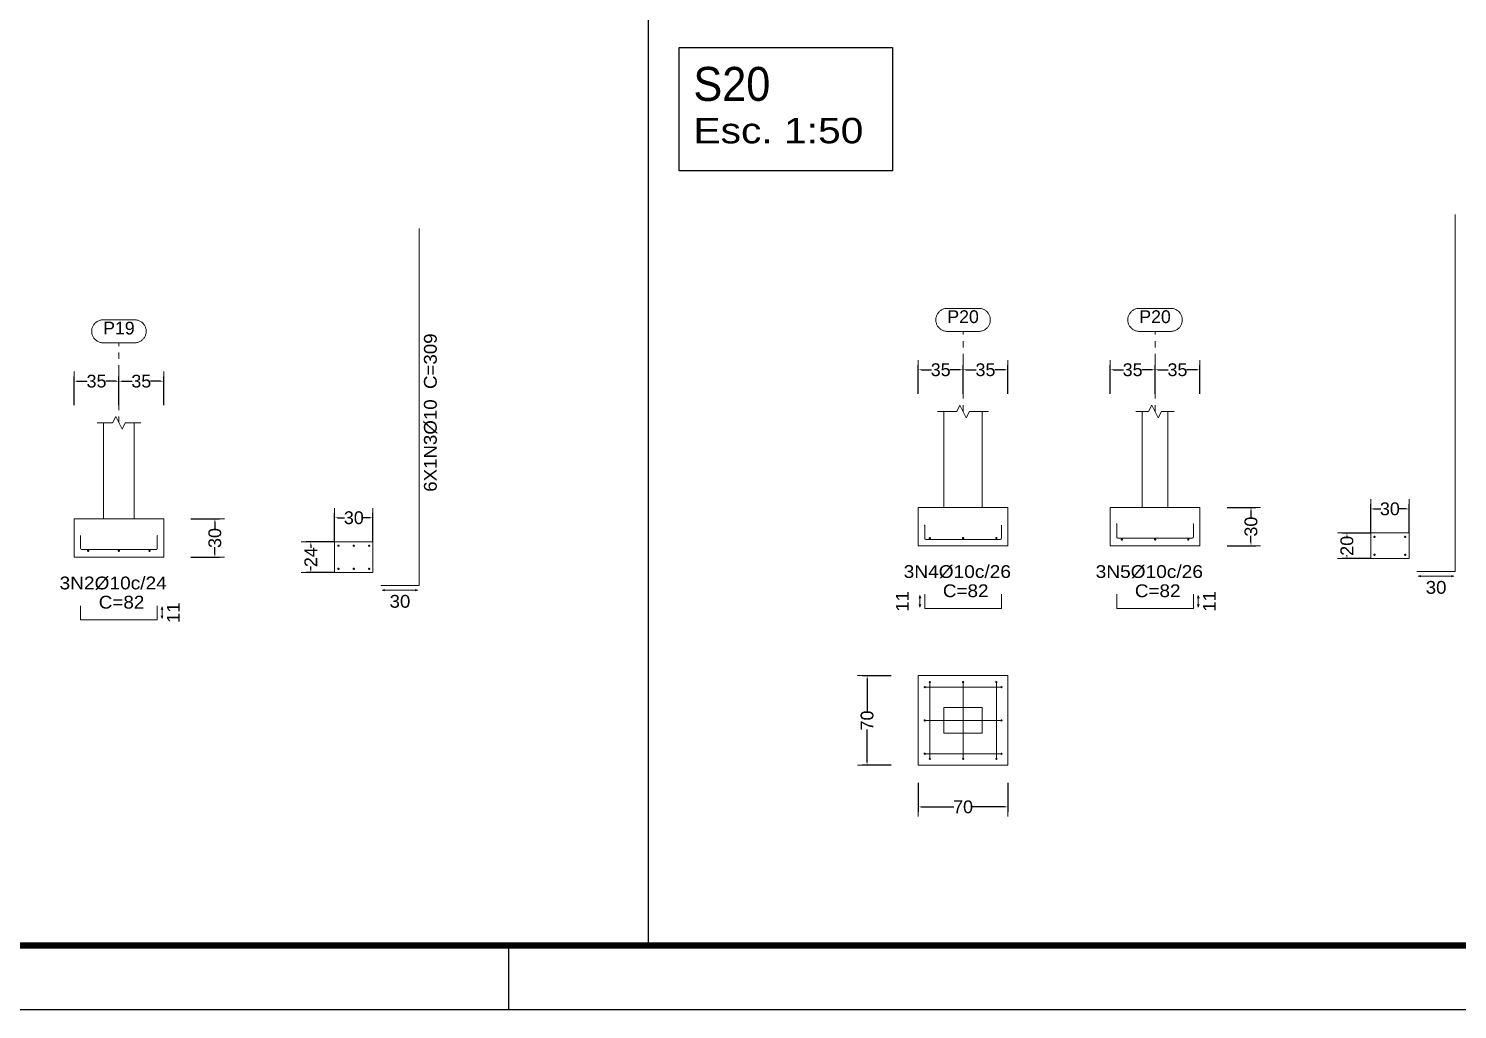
# Model space of a CAD drawing. Header units: centimetres. Extents: x 3279 to 3363.1, y -374.8 to -315.4.
# Drawn here: x 3318.59 to 3340.93, y -374.82 to -359.49 of the extents above; entities that cross this region are included whole.
import ezdxf
from ezdxf.enums import TextEntityAlignment as Align

# ---------------------------------------------------------------- set-up
doc = ezdxf.new("R2010")
doc.units = ezdxf.units.CM
doc.linetypes.add('CYPE_PUNTO', pattern=[0.075, 0, -0.075])
for name, color, linetype, lineweight in [('ARM_LONGITUDINAL_Ø10', 33, 'Continuous', 9), ('ELE_REF_REF_ESCALA', 3, 'Continuous', 9), ('FUN_COTAS', 8, 'Continuous', 0), ('FUN_GEOMETRIA', 7, 'Continuous', 0), ('FUN_TXT_ARMADURAS', 8, 'Continuous', 0)]:
    doc.layers.add(name, color=color, linetype=linetype, lineweight=lineweight)
doc.layers.add('ARQ-FOLHA', color=7, linetype='Continuous')
doc.layers.add('COTA CYPE', color=31, linetype='Continuous')
doc.styles.add('ARIAL', font='arial.ttf')
doc.styles.add('CYPETXT', font='arial.ttf', dxfattribs={"height": 0.2})
doc.dimstyles.new('cype_arrow', dxfattribs={"dimtxt": 0.2, "dimasz": 0.05, "dimexe": 0.075, "dimexo": 0.075, "dimgap": 0, "dimtad": 0, "dimdec": 4, "dimzin": 0, "dimdsep": 46, "dimtxsty": 'ARIAL', "dimcen": 0.09, "dimadec": 0, "dimazin": 0, "dimtfac": 1, "dimtdec": 4, "dimtofl": 0, "dimtmove": 2, "dimatfit": 3, "dimfxl": 1, "dimtolj": 1, "dimtzin": 0, "dimarcsym": 0})

# ---------------------------------------------------------------- blocks, each defined once
blk = doc.blocks.new('*D421')
at = {"layer": 'Defpoints', "color": 0, "transparency": 16777216}
for p in [(3320.006, -365), (3319.306, -365.45), (3320.006, -365.45)]:
    blk.add_point(p, dxfattribs=at)
at = {"layer": 'FUN_COTAS', "color": 0, "lineweight": -2, "transparency": 16777216}
for p, q in [((3319.306, -365.375), (3319.306, -364.925)), ((3320.006, -365.375), (3320.006, -364.925)), ((3319.356, -365), (3319.512, -365)), ((3319.956, -365), (3319.8, -365))]:
    blk.add_line(p, q, dxfattribs=at)
at = {"layer": 'FUN_COTAS', "color": 0, "transparency": 16777216}
for points in [[(3319.356, -364.992), (3319.356, -365.008), (3319.306, -365)], [(3319.956, -364.992), (3319.956, -365.008), (3320.006, -365)]]:
    blk.add_solid(points, dxfattribs=at)
at = {"layer": 'FUN_COTAS', "color": 0, "transparency": 16777216, "insert": (3319.656, -365), "char_height": 0.2, "attachment_point": 5, "style": 'ARIAL'}
blk.add_mtext('\\A1;35', dxfattribs=at)
blk = doc.blocks.new('*D422')
at = {"layer": 'Defpoints', "color": 0, "transparency": 16777216}
for p in [(3320.706, -365), (3320.006, -365.45), (3320.706, -365.45)]:
    blk.add_point(p, dxfattribs=at)
at = {"layer": 'FUN_COTAS', "color": 0, "lineweight": -2, "transparency": 16777216}
for p, q in [((3320.006, -365.375), (3320.006, -364.925)), ((3320.706, -365.375), (3320.706, -364.925)), ((3320.056, -365), (3320.212, -365)), ((3320.656, -365), (3320.5, -365))]:
    blk.add_line(p, q, dxfattribs=at)
at = {"layer": 'FUN_COTAS', "color": 0, "transparency": 16777216}
for points in [[(3320.056, -364.992), (3320.056, -365.008), (3320.006, -365)], [(3320.656, -364.992), (3320.656, -365.008), (3320.706, -365)]]:
    blk.add_solid(points, dxfattribs=at)
at = {"layer": 'FUN_COTAS', "color": 0, "transparency": 16777216, "insert": (3320.356, -365), "char_height": 0.2, "attachment_point": 5, "style": 'ARIAL'}
blk.add_mtext('\\A1;35', dxfattribs=at)
blk = doc.blocks.new('*D423')
at = {"layer": 'Defpoints', "color": 0, "transparency": 16777216}
for p in [(3321.056, -367.151), (3321.506, -367.151), (3321.056, -367.751)]:
    blk.add_point(p, dxfattribs=at)
at = {"layer": 'FUN_COTAS', "color": 0, "lineweight": -2, "transparency": 16777216}
for p, q in [((3321.131, -367.151), (3321.581, -367.151)), ((3321.506, -367.201), (3321.506, -367.308)), ((3321.506, -367.701), (3321.506, -367.594)), ((3321.131, -367.751), (3321.581, -367.751))]:
    blk.add_line(p, q, dxfattribs=at)
at = {"layer": 'FUN_COTAS', "color": 0, "transparency": 16777216}
for points in [[(3321.498, -367.201), (3321.515, -367.201), (3321.506, -367.151)], [(3321.498, -367.701), (3321.515, -367.701), (3321.506, -367.751)]]:
    blk.add_solid(points, dxfattribs=at)
at = {"layer": 'FUN_COTAS', "color": 0, "transparency": 16777216, "insert": (3321.506, -367.451), "char_height": 0.2, "attachment_point": 5, "rotation": 90, "style": 'ARIAL'}
blk.add_mtext('\\A1;30', dxfattribs=at)
blk = doc.blocks.new('*D440')
at = {"layer": 'Defpoints', "color": 0, "transparency": 16777216}
for p in [(3323.978, -367.135), (3323.378, -367.585), (3323.978, -367.585)]:
    blk.add_point(p, dxfattribs=at)
at = {"layer": 'FUN_COTAS', "color": 0, "lineweight": -2, "transparency": 16777216}
for p, q in [((3323.378, -367.51), (3323.378, -367.06)), ((3323.428, -367.135), (3323.535, -367.135)), ((3323.928, -367.135), (3323.82, -367.135)), ((3323.978, -367.51), (3323.978, -367.06))]:
    blk.add_line(p, q, dxfattribs=at)
at = {"layer": 'FUN_COTAS', "color": 0, "transparency": 16777216}
for points in [[(3323.428, -367.126), (3323.428, -367.143), (3323.378, -367.135)], [(3323.928, -367.126), (3323.928, -367.143), (3323.978, -367.135)]]:
    blk.add_solid(points, dxfattribs=at)
at = {"layer": 'FUN_COTAS', "color": 0, "transparency": 16777216, "insert": (3323.678, -367.135), "char_height": 0.2, "attachment_point": 5, "style": 'ARIAL'}
blk.add_mtext('\\A1;30', dxfattribs=at)
blk = doc.blocks.new('*D441')
at = {"layer": 'Defpoints', "color": 0, "transparency": 16777216}
for p in [(3323.006, -367.511), (3323.456, -367.511), (3323.456, -367.991)]:
    blk.add_point(p, dxfattribs=at)
at = {"layer": 'FUN_COTAS', "color": 0, "lineweight": -2, "transparency": 16777216}
for p, q in [((3323.381, -367.511), (3322.931, -367.511)), ((3323.006, -367.561), (3323.006, -367.606)), ((3323.381, -367.991), (3322.931, -367.991)), ((3323.006, -367.941), (3323.006, -367.895))]:
    blk.add_line(p, q, dxfattribs=at)
at = {"layer": 'FUN_COTAS', "color": 0, "transparency": 16777216}
for points in [[(3322.998, -367.561), (3323.015, -367.561), (3323.006, -367.511)], [(3322.998, -367.941), (3323.015, -367.941), (3323.006, -367.991)]]:
    blk.add_solid(points, dxfattribs=at)
at = {"layer": 'FUN_COTAS', "color": 0, "transparency": 16777216, "insert": (3323.006, -367.751), "char_height": 0.2, "attachment_point": 5, "rotation": 90, "style": 'ARIAL'}
blk.add_mtext('\\A1;24', dxfattribs=at)
blk = doc.blocks.new('*D442')
at = {"layer": 'Defpoints', "color": 0, "transparency": 16777216}
for p in [(3333.202, -364.822), (3332.502, -365.272), (3333.202, -365.272)]:
    blk.add_point(p, dxfattribs=at)
at = {"layer": 'FUN_COTAS', "color": 0, "lineweight": -2, "transparency": 16777216}
for p, q in [((3332.502, -365.197), (3332.502, -364.747)), ((3332.552, -364.822), (3332.708, -364.822)), ((3333.152, -364.822), (3332.996, -364.822)), ((3333.202, -365.197), (3333.202, -364.747))]:
    blk.add_line(p, q, dxfattribs=at)
at = {"layer": 'FUN_COTAS', "color": 0, "transparency": 16777216}
for points in [[(3332.552, -364.813), (3332.552, -364.83), (3332.502, -364.822)], [(3333.152, -364.813), (3333.152, -364.83), (3333.202, -364.822)]]:
    blk.add_solid(points, dxfattribs=at)
at = {"layer": 'FUN_COTAS', "color": 0, "transparency": 16777216, "insert": (3332.852, -364.822), "char_height": 0.2, "attachment_point": 5, "style": 'ARIAL'}
blk.add_mtext('\\A1;35', dxfattribs=at)
blk = doc.blocks.new('*D443')
at = {"layer": 'Defpoints', "color": 0, "transparency": 16777216}
for p in [(3333.902, -364.822), (3333.202, -365.272), (3333.902, -365.272)]:
    blk.add_point(p, dxfattribs=at)
at = {"layer": 'FUN_COTAS', "color": 0, "lineweight": -2, "transparency": 16777216}
for p, q in [((3333.202, -365.197), (3333.202, -364.747)), ((3333.252, -364.822), (3333.408, -364.822)), ((3333.852, -364.822), (3333.696, -364.822)), ((3333.902, -365.197), (3333.902, -364.747))]:
    blk.add_line(p, q, dxfattribs=at)
at = {"layer": 'FUN_COTAS', "color": 0, "transparency": 16777216}
for points in [[(3333.252, -364.813), (3333.252, -364.83), (3333.202, -364.822)], [(3333.852, -364.813), (3333.852, -364.83), (3333.902, -364.822)]]:
    blk.add_solid(points, dxfattribs=at)
at = {"layer": 'FUN_COTAS', "color": 0, "transparency": 16777216, "insert": (3333.552, -364.822), "char_height": 0.2, "attachment_point": 5, "style": 'ARIAL'}
blk.add_mtext('\\A1;35', dxfattribs=at)
blk = doc.blocks.new('*D414')
at = {"layer": 'Defpoints', "color": 0, "transparency": 16777216}
for p in [(3336.203, -364.822), (3335.503, -365.272), (3336.203, -365.272)]:
    blk.add_point(p, dxfattribs=at)
at = {"layer": 'FUN_COTAS', "color": 0, "lineweight": -2, "transparency": 16777216}
for p, q in [((3335.503, -365.197), (3335.503, -364.747)), ((3335.553, -364.822), (3335.709, -364.822)), ((3336.153, -364.822), (3335.997, -364.822)), ((3336.203, -365.197), (3336.203, -364.747))]:
    blk.add_line(p, q, dxfattribs=at)
at = {"layer": 'FUN_COTAS', "color": 0, "transparency": 16777216}
for points in [[(3335.553, -364.813), (3335.553, -364.83), (3335.503, -364.822)], [(3336.153, -364.813), (3336.153, -364.83), (3336.203, -364.822)]]:
    blk.add_solid(points, dxfattribs=at)
at = {"layer": 'FUN_COTAS', "color": 0, "transparency": 16777216, "insert": (3335.853, -364.822), "char_height": 0.2, "attachment_point": 5, "style": 'ARIAL'}
blk.add_mtext('\\A1;35', dxfattribs=at)
blk = doc.blocks.new('*D415')
at = {"layer": 'Defpoints', "color": 0, "transparency": 16777216}
for p in [(3336.903, -364.822), (3336.203, -365.272), (3336.903, -365.272)]:
    blk.add_point(p, dxfattribs=at)
at = {"layer": 'FUN_COTAS', "color": 0, "lineweight": -2, "transparency": 16777216}
for p, q in [((3336.203, -365.197), (3336.203, -364.747)), ((3336.253, -364.822), (3336.409, -364.822)), ((3336.853, -364.822), (3336.697, -364.822)), ((3336.903, -365.197), (3336.903, -364.747))]:
    blk.add_line(p, q, dxfattribs=at)
at = {"layer": 'FUN_COTAS', "color": 0, "transparency": 16777216}
for points in [[(3336.253, -364.813), (3336.253, -364.83), (3336.203, -364.822)], [(3336.853, -364.813), (3336.853, -364.83), (3336.903, -364.822)]]:
    blk.add_solid(points, dxfattribs=at)
at = {"layer": 'FUN_COTAS', "color": 0, "transparency": 16777216, "insert": (3336.553, -364.822), "char_height": 0.2, "attachment_point": 5, "style": 'ARIAL'}
blk.add_mtext('\\A1;35', dxfattribs=at)
blk = doc.blocks.new('*D416')
at = {"layer": 'Defpoints', "color": 0, "transparency": 16777216}
for p in [(3337.253, -366.973), (3337.703, -366.973), (3337.253, -367.573)]:
    blk.add_point(p, dxfattribs=at)
at = {"layer": 'FUN_COTAS', "color": 0, "lineweight": -2, "transparency": 16777216}
for p, q in [((3337.328, -366.973), (3337.778, -366.973)), ((3337.703, -367.023), (3337.703, -367.13)), ((3337.703, -367.523), (3337.703, -367.415)), ((3337.328, -367.573), (3337.778, -367.573))]:
    blk.add_line(p, q, dxfattribs=at)
at = {"layer": 'FUN_COTAS', "color": 0, "transparency": 16777216}
for points in [[(3337.695, -367.023), (3337.711, -367.023), (3337.703, -366.973)], [(3337.695, -367.523), (3337.711, -367.523), (3337.703, -367.573)]]:
    blk.add_solid(points, dxfattribs=at)
at = {"layer": 'FUN_COTAS', "color": 0, "transparency": 16777216, "insert": (3337.703, -367.273), "char_height": 0.2, "attachment_point": 5, "rotation": 90, "style": 'ARIAL'}
blk.add_mtext('\\A1;30', dxfattribs=at)
blk = doc.blocks.new('*D417')
at = {"layer": 'Defpoints', "color": 0, "transparency": 16777216}
for p in [(3332.502, -371.204), (3333.902, -371.204), (3333.902, -371.654)]:
    blk.add_point(p, dxfattribs=at)
at = {"layer": 'FUN_COTAS', "color": 0, "lineweight": -2, "transparency": 16777216}
for p, q in [((3332.502, -371.279), (3332.502, -371.729)), ((3333.902, -371.279), (3333.902, -371.729)), ((3332.552, -371.654), (3333.06, -371.654)), ((3333.852, -371.654), (3333.344, -371.654))]:
    blk.add_line(p, q, dxfattribs=at)
at = {"layer": 'FUN_COTAS', "color": 0, "transparency": 16777216}
for points in [[(3332.552, -371.645), (3332.552, -371.662), (3332.502, -371.654)], [(3333.852, -371.645), (3333.852, -371.662), (3333.902, -371.654)]]:
    blk.add_solid(points, dxfattribs=at)
at = {"layer": 'FUN_COTAS', "color": 0, "transparency": 16777216, "insert": (3333.202, -371.654), "char_height": 0.2, "attachment_point": 5, "style": 'ARIAL'}
blk.add_mtext('\\A1;70', dxfattribs=at)
blk = doc.blocks.new('*D418')
at = {"layer": 'Defpoints', "color": 0, "transparency": 16777216}
for p in [(3331.702, -369.603), (3332.152, -369.603), (3332.152, -371.003)]:
    blk.add_point(p, dxfattribs=at)
at = {"layer": 'FUN_COTAS', "color": 0, "lineweight": -2, "transparency": 16777216}
for p, q in [((3332.077, -369.603), (3331.627, -369.603)), ((3331.702, -369.653), (3331.702, -370.16)), ((3331.702, -370.953), (3331.702, -370.445)), ((3332.077, -371.003), (3331.627, -371.003))]:
    blk.add_line(p, q, dxfattribs=at)
at = {"layer": 'FUN_COTAS', "color": 0, "transparency": 16777216}
for points in [[(3331.694, -369.653), (3331.71, -369.653), (3331.702, -369.603)], [(3331.694, -370.953), (3331.71, -370.953), (3331.702, -371.003)]]:
    blk.add_solid(points, dxfattribs=at)
at = {"layer": 'FUN_COTAS', "color": 0, "transparency": 16777216, "insert": (3331.702, -370.303), "char_height": 0.2, "attachment_point": 5, "rotation": 90, "style": 'ARIAL'}
blk.add_mtext('\\A1;70', dxfattribs=at)
blk = doc.blocks.new('*D419')
at = {"layer": 'Defpoints', "color": 0, "transparency": 16777216}
for p in [(3340.174, -366.996), (3339.574, -367.446), (3340.174, -367.446)]:
    blk.add_point(p, dxfattribs=at)
at = {"layer": 'FUN_COTAS', "color": 0, "lineweight": -2, "transparency": 16777216}
for p, q in [((3339.574, -367.371), (3339.574, -366.921)), ((3340.174, -367.371), (3340.174, -366.921)), ((3339.624, -366.996), (3339.732, -366.996)), ((3340.124, -366.996), (3340.017, -366.996))]:
    blk.add_line(p, q, dxfattribs=at)
at = {"layer": 'FUN_COTAS', "color": 0, "transparency": 16777216}
for points in [[(3339.624, -366.988), (3339.624, -367.005), (3339.574, -366.996)], [(3340.124, -366.988), (3340.124, -367.005), (3340.174, -366.996)]]:
    blk.add_solid(points, dxfattribs=at)
at = {"layer": 'FUN_COTAS', "color": 0, "transparency": 16777216, "insert": (3339.874, -366.996), "char_height": 0.2, "attachment_point": 5, "style": 'ARIAL'}
blk.add_mtext('\\A1;30', dxfattribs=at)
blk = doc.blocks.new('*D420')
at = {"layer": 'Defpoints', "color": 0, "transparency": 16777216}
for p in [(3339.203, -367.373), (3339.653, -367.373), (3339.653, -367.773)]:
    blk.add_point(p, dxfattribs=at)
at = {"layer": 'FUN_COTAS', "color": 0, "lineweight": -2, "transparency": 16777216}
for p, q in [((3339.578, -367.373), (3339.128, -367.373)), ((3339.203, -367.423), (3339.203, -367.428)), ((3339.578, -367.773), (3339.128, -367.773)), ((3339.203, -367.723), (3339.203, -367.717))]:
    blk.add_line(p, q, dxfattribs=at)
at = {"layer": 'FUN_COTAS', "color": 0, "transparency": 16777216}
for points in [[(3339.195, -367.423), (3339.211, -367.423), (3339.203, -367.373)], [(3339.195, -367.723), (3339.211, -367.723), (3339.203, -367.773)]]:
    blk.add_solid(points, dxfattribs=at)
at = {"layer": 'FUN_COTAS', "color": 0, "transparency": 16777216, "insert": (3339.203, -367.573), "char_height": 0.2, "attachment_point": 5, "rotation": 90, "style": 'ARIAL'}
blk.add_mtext('\\A1;20', dxfattribs=at)
blk = doc.blocks.new('FOLHA A1')
at = {"layer": 'ARQ-FOLHA'}
for p, q in [((471, -594), (471, -584)), ((0, -594), (841, -594))]:
    blk.add_line(p, q, dxfattribs=at)
at = {"layer": 'ARQ-FOLHA', "const_width": 1}
blk.add_lwpolyline([(25, -10), (25, -584), (831, -584), (831, -10), (25, -10)], dxfattribs=at)

msp = doc.modelspace()

# ---------------------------------------------------------------- hatches: boundary and pattern name
at = {"layer": 'ARM_LONGITUDINAL_Ø10'}
h = msp.add_hatch(color=256, dxfattribs=at)
edge = h.paths.add_edge_path()
edge.add_arc((3319.4063, -367.41095), 0.0016, 0, 360)
h = msp.add_hatch(color=256, dxfattribs=at)
edge = h.paths.add_edge_path()
edge.add_arc((3320.6063, -367.41095), 0.0016, 0, 360)
h = msp.add_hatch(color=256, dxfattribs=at)
edge = h.paths.add_edge_path()
edge.add_arc((3332.60216, -367.25254), 0.0016, 0, 360)
h = msp.add_hatch(color=256, dxfattribs=at)
edge = h.paths.add_edge_path()
edge.add_arc((3333.80216, -367.25254), 0.0016, 0, 360)
h = msp.add_hatch(color=256, dxfattribs=at)
edge = h.paths.add_edge_path()
edge.add_arc((3335.60316, -367.23254), 0.0016, 0, 360)
h = msp.add_hatch(color=256, dxfattribs=at)
edge = h.paths.add_edge_path()
edge.add_arc((3336.80316, -367.23254), 0.0016, 0, 360)
h = msp.add_hatch(color=256, dxfattribs=at)
edge = h.paths.add_edge_path()
edge.add_arc((3332.60216, -369.78254), 0.0016, 0, 360)
h = msp.add_hatch(color=256, dxfattribs=at)
edge = h.paths.add_edge_path()
edge.add_arc((3332.68216, -369.70254), 0.0016, 0, 360)
h = msp.add_hatch(color=256, dxfattribs=at)
edge = h.paths.add_edge_path()
edge.add_arc((3333.20216, -369.70254), 0.0016, 0, 360)
h = msp.add_hatch(color=256, dxfattribs=at)
edge = h.paths.add_edge_path()
edge.add_arc((3333.72216, -369.70254), 0.0016, 0, 360)
h = msp.add_hatch(color=256, dxfattribs=at)
edge = h.paths.add_edge_path()
edge.add_arc((3333.80216, -369.78254), 0.0016, 0, 360)
h = msp.add_hatch(color=256, dxfattribs=at)
edge = h.paths.add_edge_path()
edge.add_arc((3332.60216, -370.30254), 0.0016, 0, 360)
h = msp.add_hatch(color=256, dxfattribs=at)
edge = h.paths.add_edge_path()
edge.add_arc((3333.80216, -370.30254), 0.0016, 0, 360)
h = msp.add_hatch(color=256, dxfattribs=at)
edge = h.paths.add_edge_path()
edge.add_arc((3332.60216, -370.82254), 0.0016, 0, 360)
h = msp.add_hatch(color=256, dxfattribs=at)
edge = h.paths.add_edge_path()
edge.add_arc((3332.68216, -370.90254), 0.0016, 0, 360)
h = msp.add_hatch(color=256, dxfattribs=at)
edge = h.paths.add_edge_path()
edge.add_arc((3333.20216, -370.90254), 0.0016, 0, 360)
h = msp.add_hatch(color=256, dxfattribs=at)
edge = h.paths.add_edge_path()
edge.add_arc((3333.72216, -370.90254), 0.0016, 0, 360)
h = msp.add_hatch(color=256, dxfattribs=at)
edge = h.paths.add_edge_path()
edge.add_arc((3333.80216, -370.82254), 0.0016, 0, 360)

# ---------------------------------------------------------------- linework, layer by layer
msp.add_line((3328.27849, -345.11919), (3328.27849, -373.81919))
for p, q in [((3339.63441, -367.44754), (3339.63441, -367.41754)), ((3339.63441, -367.44754), (3339.63441, -367.41754)), ((3340.11441, -367.44754), (3340.11441, -367.41754)), ((3340.11441, -367.44754), (3340.11441, -367.41754)), ((3319.5263, -367.66595), (3319.5263, -367.63595)), ((3320.0063, -367.66595), (3320.0063, -367.63595)), ((3320.4863, -367.66595), (3320.4863, -367.63595)), ((3323.42255, -367.57095), (3323.45255, -367.57095)), ((3323.42255, -367.57095), (3323.45255, -367.57095)), ((3323.43755, -367.58595), (3323.43755, -367.55595)), ((3323.43755, -367.58595), (3323.43755, -367.55595)), ((3323.66255, -367.57095), (3323.69255, -367.57095)), ((3323.66255, -367.57095), (3323.69255, -367.57095)), ((3323.67755, -367.58595), (3323.67755, -367.55595)), ((3323.67755, -367.58595), (3323.67755, -367.55595)), ((3323.90255, -367.57095), (3323.93255, -367.57095)), ((3323.90255, -367.57095), (3323.93255, -367.57095)), ((3323.91755, -367.58595), (3323.91755, -367.55595)), ((3323.91755, -367.58595), (3323.91755, -367.55595)), ((3332.66716, -367.45254), (3332.69716, -367.45254)), ((3332.68216, -367.46754), (3332.68216, -367.43754)), ((3333.18716, -367.45254), (3333.21716, -367.45254)), ((3333.20216, -367.46754), (3333.20216, -367.43754)), ((3333.70716, -367.45254), (3333.73716, -367.45254)), ((3333.72216, -367.46754), (3333.72216, -367.43754)), ((3335.66816, -367.47254), (3335.69816, -367.47254)), ((3335.68316, -367.48754), (3335.68316, -367.45754)), ((3336.18816, -367.47254), (3336.21816, -367.47254)), ((3336.20316, -367.48754), (3336.20316, -367.45754)), ((3336.70816, -367.47254), (3336.73816, -367.47254)), ((3336.72316, -367.48754), (3336.72316, -367.45754)), ((3339.61941, -367.43254), (3339.64941, -367.43254)), ((3339.61941, -367.43254), (3339.64941, -367.43254)), ((3340.09941, -367.43254), (3340.12941, -367.43254)), ((3340.09941, -367.43254), (3340.12941, -367.43254)), ((3319.5113, -367.65095), (3319.5413, -367.65095)), ((3319.9913, -367.65095), (3320.0213, -367.65095)), ((3320.4713, -367.65095), (3320.5013, -367.65095)), ((3339.61941, -367.71254), (3339.64941, -367.71254)), ((3339.61941, -367.71254), (3339.64941, -367.71254)), ((3339.63441, -367.72754), (3339.63441, -367.69754)), ((3339.63441, -367.72754), (3339.63441, -367.69754)), ((3340.09941, -367.71254), (3340.12941, -367.71254)), ((3340.09941, -367.71254), (3340.12941, -367.71254)), ((3340.11441, -367.72754), (3340.11441, -367.69754)), ((3340.11441, -367.72754), (3340.11441, -367.69754)), ((3323.42255, -367.93095), (3323.45255, -367.93095)), ((3323.42255, -367.93095), (3323.45255, -367.93095)), ((3323.43755, -367.94595), (3323.43755, -367.91595)), ((3323.43755, -367.94595), (3323.43755, -367.91595)), ((3323.66255, -367.93095), (3323.69255, -367.93095)), ((3323.66255, -367.93095), (3323.69255, -367.93095)), ((3323.67755, -367.94595), (3323.67755, -367.91595)), ((3323.67755, -367.94595), (3323.67755, -367.91595)), ((3323.90255, -367.93095), (3323.93255, -367.93095)), ((3323.90255, -367.93095), (3323.93255, -367.93095)), ((3323.91755, -367.94595), (3323.91755, -367.91595)), ((3323.91755, -367.94595), (3323.91755, -367.91595))]:
    msp.add_line(p, q, dxfattribs=at)
for points in [[(3340.29641, -367.97254), (3340.89641, -367.97254), (3340.89641, -362.39254)], [(3324.09955, -368.19095), (3324.69955, -368.19095), (3324.69955, -362.61095)], [(3320.6063, -367.41095), (3320.6063, -367.61095), (3320.60362, -367.62095), (3320.5963, -367.62827), (3320.5863, -367.63095), (3319.4263, -367.63095), (3319.4163, -367.62827), (3319.40898, -367.62095), (3319.4063, -367.61095), (3319.4063, -367.41095)], [(3332.60216, -367.25254), (3332.60216, -367.45254), (3332.60484, -367.46254), (3332.61216, -367.46986), (3332.62216, -367.47254), (3333.78216, -367.47254), (3333.79216, -367.46986), (3333.79948, -367.46254), (3333.80216, -367.45254), (3333.80216, -367.25254)], [(3336.80316, -367.23254), (3336.80316, -367.43254), (3336.80048, -367.44254), (3336.79316, -367.44986), (3336.78316, -367.45254), (3335.62316, -367.45254), (3335.61316, -367.44986), (3335.60584, -367.44254), (3335.60316, -367.43254), (3335.60316, -367.23254)], [(3320.6063, -368.50895), (3320.6063, -368.72895), (3319.4063, -368.72895), (3319.4063, -368.50895)], [(3332.60216, -368.33054), (3332.60216, -368.55054), (3333.80216, -368.55054), (3333.80216, -368.33054)], [(3336.80316, -368.33054), (3336.80316, -368.55054), (3335.60316, -368.55054), (3335.60316, -368.33054)], [(3332.60216, -369.78254), (3332.60484, -369.78254), (3332.61216, -369.78254), (3332.62216, -369.78254), (3333.78216, -369.78254), (3333.79216, -369.78254), (3333.79948, -369.78254), (3333.80216, -369.78254)], [(3332.68216, -370.90254), (3332.68216, -370.89986), (3332.68216, -370.89254), (3332.68216, -370.88254), (3332.68216, -369.72254), (3332.68216, -369.71254), (3332.68216, -369.70522), (3332.68216, -369.70254)], [(3333.20216, -370.90254), (3333.20216, -370.89986), (3333.20216, -370.89254), (3333.20216, -370.88254), (3333.20216, -369.72254), (3333.20216, -369.71254), (3333.20216, -369.70522), (3333.20216, -369.70254)], [(3333.72216, -370.90254), (3333.72216, -370.89986), (3333.72216, -370.89254), (3333.72216, -370.88254), (3333.72216, -369.72254), (3333.72216, -369.71254), (3333.72216, -369.70522), (3333.72216, -369.70254)], [(3332.60216, -370.30254), (3332.60484, -370.30254), (3332.61216, -370.30254), (3332.62216, -370.30254), (3333.78216, -370.30254), (3333.79216, -370.30254), (3333.79948, -370.30254), (3333.80216, -370.30254)], [(3332.60216, -370.82254), (3332.60484, -370.82254), (3332.61216, -370.82254), (3332.62216, -370.82254), (3333.78216, -370.82254), (3333.79216, -370.82254), (3333.79948, -370.82254), (3333.80216, -370.82254)]]:
    msp.add_lwpolyline(points, dxfattribs=at)
for centre, radius in [((3319.4063, -367.41095), 0.0016), ((3320.6063, -367.41095), 0.0016), ((3332.60216, -367.25254), 0.0016), ((3333.80216, -367.25254), 0.0016), ((3335.60316, -367.23254), 0.0016), ((3336.80316, -367.23254), 0.0016), ((3339.63441, -367.43254), 0.01), ((3339.63441, -367.43254), 0.01), ((3340.11441, -367.43254), 0.01), ((3340.11441, -367.43254), 0.01), ((3319.5263, -367.65095), 0.01), ((3320.0063, -367.65095), 0.01), ((3320.4863, -367.65095), 0.01), ((3323.43755, -367.57095), 0.01), ((3323.43755, -367.57095), 0.01), ((3323.67755, -367.57095), 0.01), ((3323.67755, -367.57095), 0.01), ((3323.91755, -367.57095), 0.01), ((3323.91755, -367.57095), 0.01), ((3332.68216, -367.45254), 0.01), ((3333.20216, -367.45254), 0.01), ((3333.72216, -367.45254), 0.01), ((3335.68316, -367.47254), 0.01), ((3336.20316, -367.47254), 0.01), ((3336.72316, -367.47254), 0.01), ((3339.63441, -367.71254), 0.01), ((3339.63441, -367.71254), 0.01), ((3340.11441, -367.71254), 0.01), ((3340.11441, -367.71254), 0.01), ((3323.43755, -367.93095), 0.01), ((3323.43755, -367.93095), 0.01), ((3323.67755, -367.93095), 0.01), ((3323.67755, -367.93095), 0.01), ((3323.91755, -367.93095), 0.01), ((3323.91755, -367.93095), 0.01), ((3332.60216, -369.78254), 0.01), ((3332.60216, -369.78254), 0.0016), ((3332.68216, -369.70254), 0.01), ((3332.68216, -369.70254), 0.0016), ((3333.20216, -369.70254), 0.01), ((3333.20216, -369.70254), 0.0016), ((3333.72216, -369.70254), 0.01), ((3333.72216, -369.70254), 0.0016), ((3333.80216, -369.78254), 0.01), ((3333.80216, -369.78254), 0.0016), ((3332.60216, -370.30254), 0.01), ((3332.60216, -370.30254), 0.0016), ((3333.80216, -370.30254), 0.01), ((3333.80216, -370.30254), 0.0016), ((3332.60216, -370.82254), 0.01), ((3332.60216, -370.82254), 0.0016), ((3332.68216, -370.90254), 0.01), ((3332.68216, -370.90254), 0.0016), ((3333.20216, -370.90254), 0.01), ((3333.20216, -370.90254), 0.0016), ((3333.72216, -370.90254), 0.01), ((3333.72216, -370.90254), 0.0016), ((3333.80216, -370.82254), 0.01), ((3333.80216, -370.82254), 0.0016)]:
    msp.add_circle(centre, radius, dxfattribs=at)
at = {"layer": 'COTA CYPE'}
msp.add_lwpolyline([(3328.76296, -359.78566), (3332.10109, -359.78566), (3332.10109, -361.71089), (3328.76296, -361.71089)], close=True, dxfattribs=at)
at = {"layer": 'FUN_COTAS', "linetype": 'CYPE_PUNTO'}
for p, q in [((3333.20216, -365.47254), (3333.20216, -364.22154)), ((3336.20316, -365.47254), (3336.20316, -364.22154)), ((3320.0063, -365.65095), (3320.0063, -364.39995))]:
    msp.add_line(p, q, dxfattribs=at)
at = {"layer": 'FUN_COTAS'}
for p, q in [((3332.50216, -364.97154), (3332.50216, -364.67154)), ((3333.20216, -364.97154), (3333.20216, -364.67154)), ((3333.20216, -364.97154), (3333.20216, -364.67154)), ((3333.90216, -364.97154), (3333.90216, -364.67154)), ((3335.50316, -364.97154), (3335.50316, -364.67154)), ((3336.20316, -364.97154), (3336.20316, -364.67154)), ((3336.20316, -364.97154), (3336.20316, -364.67154)), ((3336.90316, -364.97154), (3336.90316, -364.67154)), ((3319.3063, -365.14995), (3319.3063, -364.84995)), ((3320.0063, -365.14995), (3320.0063, -364.84995)), ((3320.0063, -365.14995), (3320.0063, -364.84995)), ((3320.7063, -365.14995), (3320.7063, -364.84995)), ((3337.55316, -366.97254), (3337.85316, -366.97254)), ((3339.57441, -367.14629), (3339.57441, -366.84629)), ((3340.17441, -367.14629), (3340.17441, -366.84629)), ((3321.3563, -367.15095), (3321.6563, -367.15095)), ((3323.37755, -367.2847), (3323.37755, -366.9847)), ((3323.97755, -367.2847), (3323.97755, -366.9847)), ((3339.05316, -367.37254), (3339.35316, -367.37254)), ((3322.8563, -367.51095), (3323.1563, -367.51095)), ((3337.55316, -367.57254), (3337.85316, -367.57254)), ((3321.3563, -367.75095), (3321.6563, -367.75095)), ((3339.05316, -367.77254), (3339.35316, -367.77254)), ((3322.8563, -367.99095), (3323.1563, -367.99095)), ((3331.55216, -369.60254), (3331.85216, -369.60254)), ((3331.55216, -371.00254), (3331.85216, -371.00254)), ((3332.50216, -371.80354), (3332.50216, -371.50354)), ((3333.90216, -371.80354), (3333.90216, -371.50354))]:
    msp.add_line(p, q, dxfattribs=at)
for points in [[(3320.2523, -364.03995), (3320.26432, -364.04035), (3320.27629, -364.04156), (3320.28815, -364.04356), (3320.29986, -364.04634), (3320.31135, -364.04991), (3320.32257, -364.05423), (3320.33348, -364.0593), (3320.34403, -364.06508), (3320.35417, -364.07155), (3320.36386, -364.07869), (3320.37304, -364.08645), (3320.38169, -364.09481), (3320.38976, -364.10374), (3320.39721, -364.11318), (3320.40402, -364.12309), (3320.41015, -364.13344), (3320.41558, -364.14418), (3320.42027, -364.15526), (3320.42422, -364.16662), (3320.4274, -364.17822), (3320.42979, -364.19001), (3320.4314, -364.20193), (3320.4322, -364.21393), (3320.4322, -364.22596), (3320.4314, -364.23797), (3320.42979, -364.24989), (3320.4274, -364.26168), (3320.42422, -364.27328), (3320.42027, -364.28464), (3320.41558, -364.29572), (3320.41015, -364.30645), (3320.40402, -364.3168), (3320.39721, -364.32672), (3320.38976, -364.33616), (3320.38169, -364.34508), (3320.37304, -364.35345), (3320.36386, -364.36121), (3320.35417, -364.36835), (3320.34403, -364.37482), (3320.33348, -364.3806), (3320.32257, -364.38567), (3320.31135, -364.38999), (3320.29986, -364.39355), (3320.28815, -364.39634), (3320.27629, -364.39834), (3320.26432, -364.39955), (3320.2523, -364.39995), (3319.7603, -364.39995), (3319.74828, -364.39955), (3319.73631, -364.39834), (3319.72445, -364.39634), (3319.71275, -364.39355), (3319.70126, -364.38999), (3319.69003, -364.38567), (3319.67912, -364.3806), (3319.66857, -364.37482), (3319.65843, -364.36835), (3319.64875, -364.36121), (3319.63956, -364.35345), (3319.63091, -364.34508), (3319.62284, -364.33616), (3319.61539, -364.32672), (3319.60858, -364.3168), (3319.60245, -364.30645), (3319.59702, -364.29572), (3319.59233, -364.28464), (3319.58838, -364.27328), (3319.5852, -364.26168), (3319.58281, -364.24989), (3319.5812, -364.23797), (3319.5804, -364.22596), (3319.5804, -364.21393), (3319.5812, -364.20193), (3319.58281, -364.19001), (3319.5852, -364.17822), (3319.58838, -364.16662), (3319.59233, -364.15526), (3319.59702, -364.14418), (3319.60245, -364.13344), (3319.60858, -364.12309), (3319.61539, -364.11318), (3319.62284, -364.10374), (3319.63091, -364.09481), (3319.63956, -364.08645), (3319.64875, -364.07869), (3319.65843, -364.07155), (3319.66857, -364.06508), (3319.67912, -364.0593), (3319.69003, -364.05423), (3319.70126, -364.04991), (3319.71275, -364.04634), (3319.72445, -364.04356), (3319.73631, -364.04156), (3319.74828, -364.04035), (3319.7603, -364.03995), (3320.2523, -364.03995)], [(3333.44816, -363.86154), (3333.46018, -363.86194), (3333.47215, -363.86315), (3333.48401, -363.86515), (3333.49571, -363.86793), (3333.5072, -363.8715), (3333.51843, -363.87582), (3333.52934, -363.88089), (3333.53989, -363.88667), (3333.55003, -363.89314), (3333.55971, -363.90028), (3333.5689, -363.90804), (3333.57754, -363.9164), (3333.58561, -363.92533), (3333.59307, -363.93477), (3333.59988, -363.94468), (3333.60601, -363.95503), (3333.61143, -363.96577), (3333.61613, -363.97685), (3333.62007, -363.98821), (3333.62325, -363.99981), (3333.62565, -364.0116), (3333.62725, -364.02352), (3333.62806, -364.03552), (3333.62806, -364.04755), (3333.62725, -364.05956), (3333.62565, -364.07148), (3333.62325, -364.08327), (3333.62007, -364.09487), (3333.61613, -364.10623), (3333.61143, -364.11731), (3333.60601, -364.12804), (3333.59988, -364.13839), (3333.59307, -364.14831), (3333.58561, -364.15775), (3333.57754, -364.16667), (3333.5689, -364.17504), (3333.55971, -364.1828), (3333.55003, -364.18994), (3333.53989, -364.19641), (3333.52934, -364.20219), (3333.51843, -364.20726), (3333.5072, -364.21158), (3333.49571, -364.21514), (3333.48401, -364.21793), (3333.47215, -364.21993), (3333.46018, -364.22114), (3333.44816, -364.22154), (3332.95616, -364.22154), (3332.94413, -364.22114), (3332.93216, -364.21993), (3332.9203, -364.21793), (3332.9086, -364.21514), (3332.89711, -364.21158), (3332.88589, -364.20726), (3332.87497, -364.20219), (3332.86442, -364.19641), (3332.85429, -364.18994), (3332.8446, -364.1828), (3332.83541, -364.17504), (3332.82677, -364.16667), (3332.8187, -364.15775), (3332.81124, -364.14831), (3332.80444, -364.13839), (3332.7983, -364.12804), (3332.79288, -364.11731), (3332.78818, -364.10623), (3332.78424, -364.09487), (3332.78106, -364.08327), (3332.77866, -364.07148), (3332.77706, -364.05956), (3332.77626, -364.04755), (3332.77626, -364.03552), (3332.77706, -364.02352), (3332.77866, -364.0116), (3332.78106, -363.99981), (3332.78424, -363.98821), (3332.78818, -363.97685), (3332.79288, -363.96577), (3332.7983, -363.95503), (3332.80444, -363.94468), (3332.81124, -363.93477), (3332.8187, -363.92533), (3332.82677, -363.9164), (3332.83541, -363.90804), (3332.8446, -363.90028), (3332.85429, -363.89314), (3332.86442, -363.88667), (3332.87497, -363.88089), (3332.88589, -363.87582), (3332.89711, -363.8715), (3332.9086, -363.86793), (3332.9203, -363.86515), (3332.93216, -363.86315), (3332.94413, -363.86194), (3332.95616, -363.86154), (3333.44816, -363.86154)], [(3336.44916, -363.86154), (3336.46118, -363.86194), (3336.47315, -363.86315), (3336.48501, -363.86515), (3336.49671, -363.86793), (3336.5082, -363.8715), (3336.51943, -363.87582), (3336.53034, -363.88089), (3336.54089, -363.88667), (3336.55103, -363.89314), (3336.56071, -363.90028), (3336.5699, -363.90804), (3336.57854, -363.9164), (3336.58661, -363.92533), (3336.59407, -363.93477), (3336.60088, -363.94468), (3336.60701, -363.95503), (3336.61243, -363.96577), (3336.61713, -363.97685), (3336.62107, -363.98821), (3336.62425, -363.99981), (3336.62665, -364.0116), (3336.62825, -364.02352), (3336.62906, -364.03552), (3336.62906, -364.04755), (3336.62825, -364.05956), (3336.62665, -364.07148), (3336.62425, -364.08327), (3336.62107, -364.09487), (3336.61713, -364.10623), (3336.61243, -364.11731), (3336.60701, -364.12804), (3336.60088, -364.13839), (3336.59407, -364.14831), (3336.58661, -364.15775), (3336.57854, -364.16667), (3336.5699, -364.17504), (3336.56071, -364.1828), (3336.55103, -364.18994), (3336.54089, -364.19641), (3336.53034, -364.20219), (3336.51943, -364.20726), (3336.5082, -364.21158), (3336.49671, -364.21514), (3336.48501, -364.21793), (3336.47315, -364.21993), (3336.46118, -364.22114), (3336.44916, -364.22154), (3335.95716, -364.22154), (3335.94513, -364.22114), (3335.93316, -364.21993), (3335.9213, -364.21793), (3335.9096, -364.21514), (3335.89811, -364.21158), (3335.88689, -364.20726), (3335.87597, -364.20219), (3335.86542, -364.19641), (3335.85529, -364.18994), (3335.8456, -364.1828), (3335.83641, -364.17504), (3335.82777, -364.16667), (3335.8197, -364.15775), (3335.81224, -364.14831), (3335.80544, -364.13839), (3335.7993, -364.12804), (3335.79388, -364.11731), (3335.78918, -364.10623), (3335.78524, -364.09487), (3335.78206, -364.08327), (3335.77966, -364.07148), (3335.77806, -364.05956), (3335.77726, -364.04755), (3335.77726, -364.03552), (3335.77806, -364.02352), (3335.77966, -364.0116), (3335.78206, -363.99981), (3335.78524, -363.98821), (3335.78918, -363.97685), (3335.79388, -363.96577), (3335.7993, -363.95503), (3335.80544, -363.94468), (3335.81224, -363.93477), (3335.8197, -363.92533), (3335.82777, -363.9164), (3335.83641, -363.90804), (3335.8456, -363.90028), (3335.85529, -363.89314), (3335.86542, -363.88667), (3335.87597, -363.88089), (3335.88689, -363.87582), (3335.89811, -363.8715), (3335.9096, -363.86793), (3335.9213, -363.86515), (3335.93316, -363.86315), (3335.94513, -363.86194), (3335.95716, -363.86154), (3336.44916, -363.86154)]]:
    msp.add_lwpolyline(points, close=True, dxfattribs=at)
at = {"layer": 'FUN_GEOMETRIA'}
for p, q in [((3332.90216, -365.47254), (3332.90216, -366.97254)), ((3333.50216, -366.97254), (3333.50216, -365.47254)), ((3336.00316, -366.97254), (3336.00316, -365.47254)), ((3336.40316, -366.97254), (3336.40316, -365.47254)), ((3319.7663, -367.15095), (3319.7663, -365.65095)), ((3320.2463, -367.15095), (3320.2463, -365.65095)), ((3332.50216, -366.97254), (3333.90216, -366.97254)), ((3332.50216, -366.97254), (3332.50216, -367.57254)), ((3333.50216, -366.97254), (3332.90216, -366.97254)), ((3333.90216, -367.57254), (3333.90216, -366.97254)), ((3335.50316, -366.97254), (3336.90316, -366.97254)), ((3335.50316, -367.57254), (3335.50316, -366.97254)), ((3336.40316, -366.97254), (3336.00316, -366.97254)), ((3336.90316, -367.57254), (3336.90316, -366.97254)), ((3319.3063, -367.15095), (3320.7063, -367.15095)), ((3319.3063, -367.75095), (3319.3063, -367.15095)), ((3320.2463, -367.15095), (3319.7663, -367.15095)), ((3320.7063, -367.75095), (3320.7063, -367.15095)), ((3333.90216, -367.57254), (3332.50216, -367.57254)), ((3336.90316, -367.57254), (3335.50316, -367.57254)), ((3320.7063, -367.75095), (3319.3063, -367.75095))]:
    msp.add_line(p, q, dxfattribs=at)
for points in [[(3332.80216, -365.47254), (3333.10216, -365.47254), (3333.15216, -365.37254), (3333.25216, -365.57254), (3333.30216, -365.47254), (3333.60216, -365.47254)], [(3335.90316, -365.47254), (3336.10316, -365.47254), (3336.15316, -365.37254), (3336.25316, -365.57254), (3336.30316, -365.47254), (3336.50316, -365.47254)], [(3319.6663, -365.65095), (3319.9063, -365.65095), (3319.9563, -365.55095), (3320.0563, -365.75095), (3320.1063, -365.65095), (3320.3463, -365.65095)]]:
    msp.add_lwpolyline(points, dxfattribs=at)
for points in [[(3339.57441, -367.77254), (3340.17441, -367.77254), (3340.17441, -367.37254), (3339.57441, -367.37254), (3339.57441, -367.77254)], [(3323.37755, -367.99095), (3323.97755, -367.99095), (3323.97755, -367.51095), (3323.37755, -367.51095), (3323.37755, -367.99095)], [(3332.50216, -371.00254), (3333.90216, -371.00254), (3333.90216, -369.60254), (3332.50216, -369.60254), (3332.50216, -371.00254)], [(3332.90216, -370.50254), (3333.50216, -370.50254), (3333.50216, -370.10254), (3332.90216, -370.10254), (3332.90216, -370.50254)]]:
    msp.add_lwpolyline(points, close=True, dxfattribs=at)
at = {"layer": 'FUN_TXT_ARMADURAS'}
for p, q in [((3340.35661, -368.03504), (3340.31661, -368.04754)), ((3340.35661, -368.06004), (3340.31661, -368.04754)), ((3340.31661, -368.04754), (3340.87621, -368.04754)), ((3340.83621, -368.03504), (3340.87621, -368.04754)), ((3340.83621, -368.06004), (3340.87621, -368.04754)), ((3324.15975, -368.25345), (3324.11975, -368.26595)), ((3324.15975, -368.27845), (3324.11975, -368.26595)), ((3324.11975, -368.26595), (3324.67935, -368.26595)), ((3324.63935, -368.25345), (3324.67935, -368.26595)), ((3324.63935, -368.27845), (3324.67935, -368.26595)), ((3320.6688, -368.56915), (3320.6813, -368.52915)), ((3320.6938, -368.56915), (3320.6813, -368.52915)), ((3320.6813, -368.52915), (3320.6813, -368.70875)), ((3332.51466, -368.39074), (3332.52716, -368.35074)), ((3332.51466, -368.49034), (3332.52716, -368.53034)), ((3332.53966, -368.39074), (3332.52716, -368.35074)), ((3332.52716, -368.35074), (3332.52716, -368.53034)), ((3332.53966, -368.49034), (3332.52716, -368.53034)), ((3336.86566, -368.39074), (3336.87816, -368.35074)), ((3336.86566, -368.49034), (3336.87816, -368.53034)), ((3336.89066, -368.39074), (3336.87816, -368.35074)), ((3336.87816, -368.35074), (3336.87816, -368.53034)), ((3336.89066, -368.49034), (3336.87816, -368.53034)), ((3320.6688, -368.66875), (3320.6813, -368.70875)), ((3320.6938, -368.66875), (3320.6813, -368.70875))]:
    msp.add_line(p, q, dxfattribs=at)

# ---------------------------------------------------------------- block references
at = {"layer": 'ARQ-FOLHA', "xscale": 0.1, "yscale": 0.1, "zscale": 0.1}
msp.add_blockref('FOLHA A1', (3279.00009, -315.41919), dxfattribs=at)

# ---------------------------------------------------------------- texts
at = {"layer": 'COTA CYPE', "style": 'CYPETXT', "width": 0.911221}
msp.add_text('S20', height=0.530774, dxfattribs=at).set_placement((3328.98678, -360.61871), (3330.18898, -360.61871), align=Align.FIT)
at = {"layer": 'ELE_REF_REF_ESCALA', "style": 'CYPETXT', "width": 1.145881}
msp.add_text('Esc. 1:50', height=0.39808, dxfattribs=at).set_placement((3328.98678, -361.28218), (3331.64342, -361.28218), align=Align.FIT)
at = {"layer": 'FUN_COTAS', "style": 'CYPETXT', "width": 0.989671}
for s, p, p2 in [('P19', (3319.7603, -364.26995), (3320.2523, -364.26995)), ('P20', (3332.95616, -364.09154), (3333.44816, -364.09154)), ('P20', (3335.95716, -364.09154), (3336.44916, -364.09154))]:
    msp.add_text(s, height=0.2, dxfattribs=at).set_placement(p, p2, align=Align.FIT)
at = {"layer": 'FUN_TXT_ARMADURAS', "style": 'CYPETXT'}
for s, width, p, p2 in [('6X1N3%%c10  C=309', 1.044851, (3324.97455, -366.72845), (3324.97455, -364.25345)), ('11', 1.042546, (3332.35216, -368.60254), (3332.35216, -368.27854)), ('11', 1.042546, (3337.15316, -368.60254), (3337.15316, -368.27854)), ('11', 1.042546, (3320.9563, -368.78095), (3320.9563, -368.45695))]:
    msp.add_text(s, height=0.2, rotation=90, dxfattribs=dict(at, width=width)).set_placement(p, p2, align=Align.FIT)
for s, width, p, p2 in [('3N4%%c10c/26', 1.068998, (3332.27366, -368.07554), (3333.95066, -368.07554)), ('3N5%%c10c/26', 1.068998, (3335.27466, -368.07554), (3336.95166, -368.07554)), ('3N2%%c10c/24', 1.068998, (3319.0778, -368.25395), (3320.7548, -368.25395)), (' C=82', 1.055297, (3332.80466, -368.37554), (3333.59966, -368.37554)), (' C=82', 1.055297, (3335.80566, -368.37554), (3336.60066, -368.37554)), ('30', 1.042546, (3340.43441, -368.32254), (3340.75841, -368.32254)), (' C=82', 1.055297, (3319.6088, -368.55395), (3320.4038, -368.55395)), ('30', 1.042546, (3324.23755, -368.54095), (3324.56155, -368.54095))]:
    msp.add_text(s, height=0.2, dxfattribs=dict(at, width=width)).set_placement(p, p2, align=Align.FIT)

# ---------------------------------------------------------------- dimensions: what is measured, and where the dimension line sits
at = {"layer": 'FUN_COTAS'}
for p1, p2, distance, text, picture, middle in [((3332.50216, -365.27154), (3333.20216, -365.27154), 0.45, '35', '*D442', (3332.85216, -364.82154)), ((3333.20216, -365.27154), (3333.90216, -365.27154), 0.45, '35', '*D443', (3333.55216, -364.82154)), ((3335.50316, -365.27154), (3336.20316, -365.27154), 0.45, '35', '*D414', (3335.85316, -364.82154)), ((3336.20316, -365.27154), (3336.90316, -365.27154), 0.45, '35', '*D415', (3336.55316, -364.82154)), ((3319.3063, -365.44995), (3320.0063, -365.44995), 0.45, '35', '*D421', (3319.6563, -364.99995)), ((3320.0063, -365.44995), (3320.7063, -365.44995), 0.45, '35', '*D422', (3320.3563, -364.99995)), ((3337.25316, -367.57254), (3337.25316, -366.97254), -0.45, '30', '*D416', (3337.70316, -367.27254)), ((3339.57441, -367.44629), (3340.17441, -367.44629), 0.45, '30', '*D419', (3339.87441, -366.99629)), ((3321.0563, -367.75095), (3321.0563, -367.15095), -0.45, '30', '*D423', (3321.5063, -367.45095)), ((3323.37755, -367.5847), (3323.97755, -367.5847), 0.45, '30', '*D440', (3323.67755, -367.1347)), ((3339.65316, -367.77254), (3339.65316, -367.37254), 0.45, '20', '*D420', (3339.20316, -367.57254)), ((3323.4563, -367.99095), (3323.4563, -367.51095), 0.45, '24', '*D441', (3323.0063, -367.75095)), ((3332.15216, -371.00254), (3332.15216, -369.60254), 0.45, '70', '*D418', (3331.70216, -370.30254)), ((3332.50216, -371.20354), (3333.90216, -371.20354), -0.45, '70', '*D417', (3333.20216, -371.65354))]:
    dim = msp.add_aligned_dim(p1=p1, p2=p2, distance=distance, text=text, dimstyle='cype_arrow', dxfattribs=at)
    dim.commit()
    dim.dimension.update_dxf_attribs({"geometry": picture, "text_midpoint": middle})

doc.saveas('drawing.dxf')
